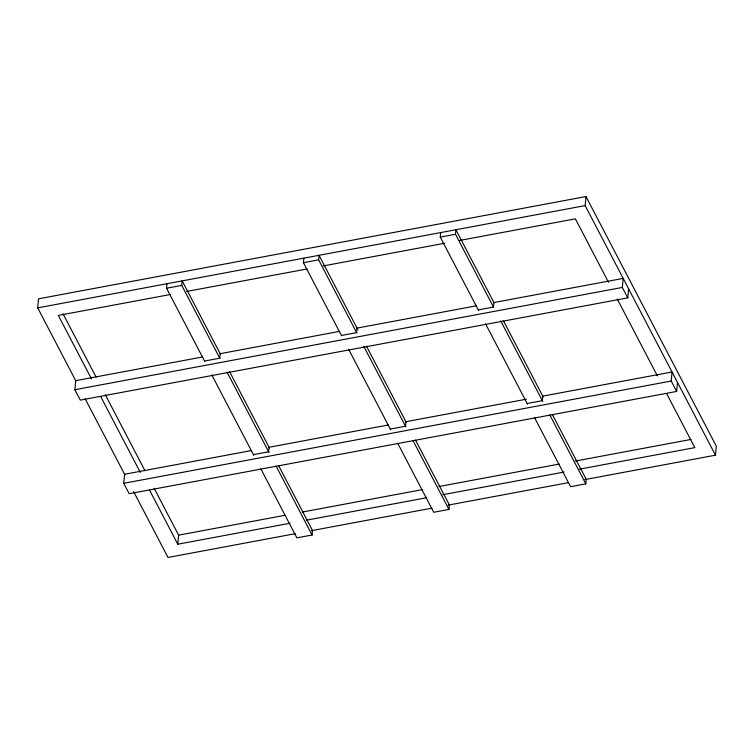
<?xml version="1.0" encoding="UTF-8"?>
<svg xmlns="http://www.w3.org/2000/svg" width="754" height="754" viewBox="0 0 754 754"><rect width="100%" height="100%" fill="white"/><g stroke="black" fill="none" stroke-linecap="round" stroke-linejoin="round"><path stroke-width="1.13" d="M75.871 380.968L37.7 307.868L38.52 298.82L585.99 196.54L716.3 446.132L715.48 455.18L584.689 479.619M628.6 288.791L627.78 297.849L80.31 400.12L74.882 389.724L75.711 380.666L202.666 356.953M677.469 382.382L676.64 391.439L129.179 493.719L123.75 483.314L124.58 474.266L251.525 450.543M204.72 361.354L166.549 288.254L166.964 283.721M219.923 358.508L181.761 285.408L182.166 280.884L220.338 353.984M289.988 523.257L177.793 544.218L178.613 535.161L154.184 488.366M341.581 335.784L303.419 262.684L303.824 258.151M356.793 332.938L318.622 259.838L319.036 255.314L357.745 329.46M260.875 468.913L296.859 537.838L312.071 535.001L312.486 530.467L278.678 465.727M478.451 310.214L440.279 237.114L440.694 232.581M493.653 307.368L455.491 234.268L455.897 229.744L494.068 302.844M397.744 443.343L433.729 512.268L448.941 509.431L449.346 504.897L415.539 440.157M715.48 455.18L585.161 205.597L585.99 196.54M534.605 417.773L570.599 486.698L585.801 483.861L586.216 479.327L552.409 414.587M627.78 297.849L622.342 287.444L623.172 278.396L493.908 302.543L493.493 307.067L478.29 309.903M676.64 391.439L671.211 381.043L672.04 371.986L542.776 396.133L542.362 400.666L527.159 403.503M37.7 307.868L585.161 205.597M166.549 288.254L181.761 285.408M303.419 262.684L318.622 259.838M440.279 237.114L455.491 234.268M170.536 294.465L58.341 315.426L91.46 378.866M186.728 291.44L307.029 268.971M323.221 265.945L444.681 243.25M459.714 240.441L575.387 218.839L608.506 282.269M339.536 331.383L220.177 353.683L219.763 358.207L204.56 361.043M476.405 305.813L357.047 328.113L356.633 332.637L341.421 335.473M74.882 389.724L622.342 287.444M388.404 424.973L269.046 447.273L268.631 451.797L253.429 454.643M526.424 399.186L405.906 421.703L405.501 426.227L390.289 429.073M123.75 483.314L671.211 381.043M178.613 535.161L285.031 515.284M302.382 512.041L422.683 489.572M438.875 486.547L559.176 464.068M575.368 461.043L691.032 439.431M306.19 520.232L426.481 497.763M442.673 494.737L564.133 472.042M579.166 469.233L694.839 447.622L666.602 393.55M295.332 533.672L168.01 557.46L133.665 491.665M311.534 530.646L431.91 508.158M448.112 505.133L568.488 482.645M617.196 298.914L657.375 375.869M503.333 320.601L543.144 396.83M500.741 320.95L542.729 401.354M549.817 414.936L585.801 483.861M485.538 323.786L527.517 404.201M366.472 346.171L406.274 422.4M363.88 346.52L405.859 426.924M412.947 440.506L448.941 509.431M348.668 349.356L390.657 429.771M229.602 371.731L269.404 447.97M227.011 372.09L268.999 452.494M276.087 466.076L312.071 535.001M211.808 374.927L253.787 455.341M62.959 313.655L96.088 377.094M105.315 394.776L144.947 470.684M100.687 396.547L140.329 472.466M149.556 490.138L177.793 544.218M85.136 398.725L124.938 474.963"/></g></svg>
